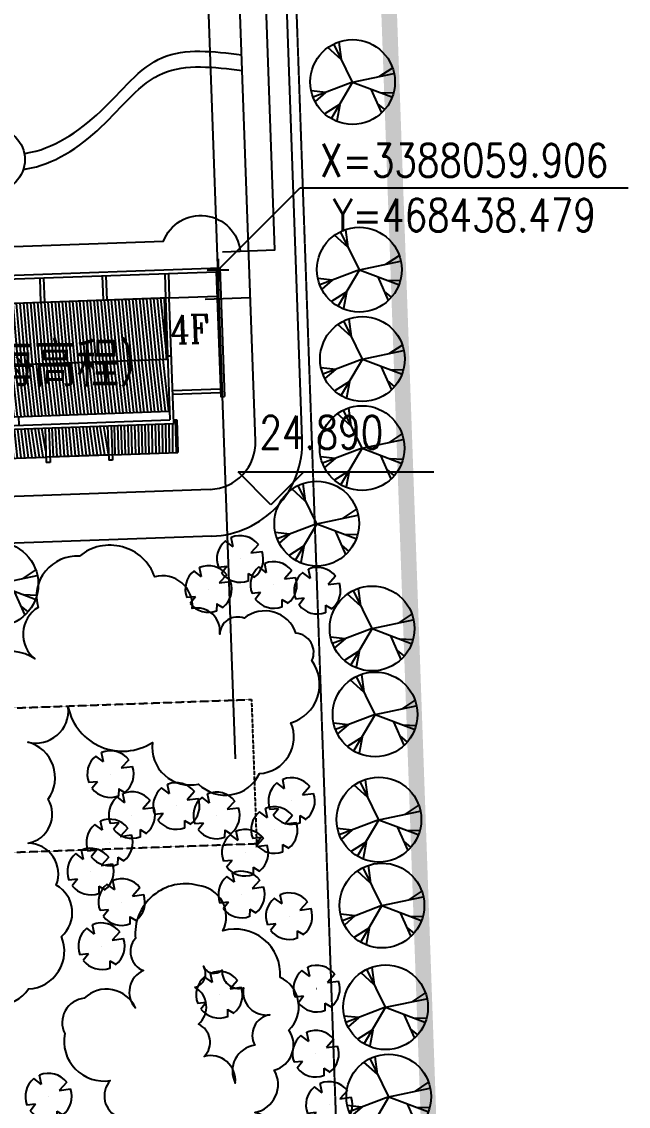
# Model space of a CAD drawing. Header units: millimetres. Extents: x 468001845 to 468595845, y 3387484553 to 3388325553.
# Drawn here: x 468425916 to 468464729, y 3388006421 to 3388075774 of the extents above; entities that cross this region are included whole.
import ezdxf
from ezdxf.enums import TextEntityAlignment as Align

# ---------------------------------------------------------------- set-up
doc = ezdxf.new("R2010")
doc.units = ezdxf.units.MM
for name, pattern in [('10', [1, 0.5, 0.5]), ('ACAD_ISO04W100', [30.5, 24, -3, 0.5, -3]), ('DASH', [0.35, 0.25, -0.1])]:
    doc.linetypes.add(name, pattern=pattern)
for name, color, linetype in [('F-PLANT', 3, 'Continuous'), ('F-T', 3, 'Continuous'), ('F-树13', 114, 'Continuous'), ('N-ROAD', 4, 'Continuous'), ('PUB_DIM', 3, 'Continuous'), ('PUB_TEXT', 7, 'Continuous'), ('TEXT', 7, 'Continuous'), ('WALL', 7, 'Continuous'), ('树', 104, 'Continuous'), ('红线', 1, 'Continuous')]:
    doc.layers.add(name, color=color, linetype=linetype)
doc.styles.add('-黑体', font='', dxfattribs={"width": 0.8})
doc.styles.add('_DIMFONT', font='TXT.shx')
doc.styles.add('DIM_FONT', font='SIMPLEX.shx', dxfattribs={"width": 0.8})
doc.styles.add('HZ1', font='COMPLEX', dxfattribs={"width": 0.7, "bigfont": 'FS64F'})
doc.styles.get('-黑体').set_extended_font_data('SimHei')

# ---------------------------------------------------------------- blocks, each defined once
blk = doc.blocks.new('A$C73886351')
at = {"layer": 'F-树13'}
for p, q in [((3508.178071380476, 7440.787867574487), (2585.424298710772, 8590.757640749682)), ((4508.192488116678, 4510.781754055992), (3052.211090900004, 8793.479612231255)), ((3510.016084869625, 7412.149676494766), (3741.452507695649, 8981.647202081047)), ((2161.102810332086, 6001.207597331144), (1249.344007232809, 7554.922065959312)), ((6945.188213174231, 5646.106265571434), (8296.019491239102, 7028.339811979327)), ((2126.189544490539, 5970.135215208866), (440.729731910862, 6351.420008653309)), ((4508.192488116678, 4510.781754055992), (736.6441554493504, 6917.458182758186)), ((4508.192488116678, 4510.781754055992), (8634.23370909132, 6359.068603120744)), ((6947.031050845864, 5617.392908633687), (8818.06181056879, 5795.064389547799)), ((4508.192488116678, 4510.781754055992), (2779.07553103508, 397.9455606290139)), ((4508.192488116678, 4510.781754055992), (5271.331607415224, 97.19751237658784)), ((3672.149399042013, 2585.709703267552), (1117.518836941221, 1558.086378082167)), ((2089.6913625038, 1937.17598929815), (1470.408875524183, 1235.208316660486)), ((3293.565812395769, 1582.570592257194), (3196.273236651323, 223.202002550941)), ((4986.339743385091, 1662.382042281795), (5852.067561304546, 249.6450113998726))]:
    blk.add_line(p, q, dxfattribs=at)
blk.add_circle((4516.363009608234, 4516.362999008503), 4519.230359219172, dxfattribs=at)
blk = doc.blocks.new('A$C7A7F17D7')
at = {"layer": '树'}
for p, q in [((1064.461977899075, 2275.075304031372), (958.6176670789719, 2872.060528278351)), ((1064.461977899075, 2275.075304031372), (579.6998383104801, 2669.184027671814)), ((2684.034389317036, 2356.799400806427), (2182.173370778561, 1845.556018829346)), ((1482.531437784433, 1479.69945526123), (1482.690974116325, 1479.782811641693)), ((1482.569528102875, 1479.820901870728), (1482.652883768082, 1479.661365032196)), ((2182.173370778561, 1845.556018829346), (2905.45302733779, 1913.526818275452)), ((628.8908385932446, 1018.702308177948), (80.07702097296715, 984.2144150733948)), ((628.8908385932446, 1018.702308177948), (267.8052891492844, 598.5173497200012)), ((1973.848592251539, 534.5792412757874), (1948.418229550123, 42.34585094451904)), ((1969.908418238163, 527.3291530609131), (2362.026458621025, 273.7304320335388))]:
    blk.add_line(p, q, dxfattribs=at)
for start, end in [(36.13004591824089, 110.624761029471), (127.1476123115546, 199.4587282398993), (306.0239023919269, 16.95503475318158), (215.8357190449334, 288.3017409415276)]:
    blk.add_arc((1482.611206114292, 1479.74113368988), 1487.497519003983, start, end, dxfattribs=at)
blk = doc.blocks.new('A$C747330C4')
h = blk.add_hatch()
h.set_pattern_fill('LINE', color=252, scale=1800, angle=90, style=0)
h.set_pattern_definition([(92.04117345145946, (-139543.7572042942, 89288.21204280853), (-224.857235198118, -8.013973986621561), [])])
h.paths.add_polyline_path([(44395.74753403664, 9798.211878299713), (7235.747534036636, 9798.211876869202), (7235.747534036636, 5878.211876869202), (44395.74753391743, 5878.211877822876)])
h.paths.add_polyline_path([(44395.74753403664, 5878.211877822876), (7235.747534036636, 5878.211876869202), (7235.747534036636, 2558.211876869202), (44395.74753403664, 2558.21187877655)])
h.paths.add_polyline_path([(12395.74753391743, 1758.211876869202), (6995.747534036636, 1758.211876869202), (6795.747533917427, 1758.211876869202), (6795.747533917427, -91.78812313079834), (12395.74753403664, -91.78812313079834)])
h.paths.add_polyline_path([(16395.74753391743, 1758.211876869202), (12635.74753391743, 1758.211877346039), (12635.74753403664, -91.78812408447266), (16395.74753403664, -91.78812217712402)])
h.paths.add_polyline_path([(20395.74753403664, 1758.211877346039), (16635.74753403664, 1758.211877346039), (16635.74753403664, -91.78812313079834), (20395.74753403664, -91.78812313079834)])
h.paths.add_polyline_path([(24395.74753403664, 1758.211877346039), (20635.74753403664, 1758.211877346039), (20635.74753391743, -91.78812313079834), (24395.74753391743, -91.78812408447266)])
h.paths.add_polyline_path([(28395.74753391743, 1758.211877346039), (24635.74753391743, 1758.211877346039), (24635.74753391743, -91.78812217712402), (28395.74753403664, -91.78812313079834)])
h.paths.add_polyline_path([(32395.74753403664, 1758.211877346039), (28635.74753391743, 1758.211877346039), (28635.74753403664, -91.78812313079834), (32395.74753403664, -91.78812313079834)])
h.paths.add_polyline_path([(36395.74753391743, 1758.211877346039), (32635.74753403664, 1758.211877346039), (32635.74753391743, -91.78812313079834), (36395.74753391743, -91.78812217712402)])
h.paths.add_polyline_path([(40395.74753403664, 1758.211877822876), (36635.74753403664, 1758.211877822876), (36635.74753403664, -91.78812170028687), (40395.74753391743, -91.78812265396118)])
h.paths.add_polyline_path([(44835.74753403664, 1998.211877346039), (44635.74753403664, 1998.211877822876), (44635.74753403664, 1758.211877346039), (40635.74753391743, 1758.211877822876), (40635.74753391743, -91.78812217712402), (44835.74753391743, -91.78812217712402)])
for p, q in [((3995.747533917427, 5298.211876869202), (3995.747534036636, 12088.2118768692)), ((3995.747534036636, 12088.2118768692), (4235.747534036636, 12088.2118768692)), ((4235.747533917427, 5298.211876392365), (4235.747534036636, 12088.2118768692)), ((4235.747534036636, 11598.2118768692), (5195.747533917427, 11598.21187734604)), ((4235.747533917427, 11358.2118768692), (5195.747534036636, 11358.21187639236)), ((5195.747533917427, 11598.21187734604), (47935.74753391743, 11598.21187829971)), ((5195.747533917427, 11598.21187734604), (5195.747534036636, 5298.211876869202)), ((5435.747533917427, 11358.21187734604), (47695.74753403664, 11358.21187782288)), ((5435.747533917427, 5058.211876869202), (5435.747533917427, 11358.21187734604)), ((6995.747534036636, 11358.2118768692), (6995.747534036636, 1758.211876869202)), ((7235.747534036636, 1998.211876869202), (7235.747533917427, 11358.21187639236)), ((12395.74753391743, 11358.2118768692), (12395.74753391743, 9798.211876869202)), ((12635.74753403664, 11358.2118768692), (12635.74753391743, 9798.211876869202)), ((16395.74753403664, 11358.2118768692), (16395.74753403664, 9798.211876869202)), ((16635.74753391743, 11358.2118768692), (16635.74753403664, 9798.211876869202)), ((20395.74753391743, 11358.2118768692), (20395.74753403664, 9798.211876869202)), ((20635.74753391743, 11358.21187639236), (20635.74753391743, 9798.211876869202)), ((24395.74753403664, 11358.2118768692), (24395.74753391743, 9798.211876869202)), ((24635.74753403664, 11358.2118768692), (24635.74753391743, 9798.211876869202)), ((28395.74753391743, 11358.2118768692), (28395.74753391743, 9798.211876869202)), ((28635.74753403664, 11358.2118768692), (28635.74753403664, 9798.211876392365)), ((32395.74753403664, 11358.21187639236), (32395.74753403664, 9798.211877346039)), ((32635.74753391743, 11358.2118768692), (32635.74753403664, 9798.211876869202)), ((36395.74753391743, 11358.2118768692), (36395.74753403664, 9798.211876869202)), ((36395.74753391743, 11358.21187829971), (36395.74753403664, 9798.211877822876)), ((36635.74753403664, 11358.21187734604), (36635.74753391743, 9798.211876869202)), ((36635.74753403664, 11358.21187829971), (36635.74753403664, 9798.211878299713)), ((40395.74753403664, 11358.2118768692), (40395.74753391743, 9798.211876392365)), ((40395.74753403664, 11358.21187782288), (40395.74753403664, 9798.211877822876)), ((40635.74753391743, 11358.2118768692), (40635.74753391743, 9798.211876869202)), ((40635.74753403664, 11358.21187829971), (40635.74753391743, 9798.211877822876)), ((44395.74753403664, 11358.21187782288), (44395.74753403664, 9798.211878299713)), ((44635.74753391743, 11358.21187829971), (44635.74753403664, 9798.211878299713)), ((47695.74753403664, 11358.21187782288), (47695.74753403664, 3368.211878299713)), ((47935.74753391743, 11598.21187829971), (47935.74753403664, 3368.211878299713)), ((6995.747533917427, 9798.211876392365), (5435.747534036636, 9798.211876869202)), ((44635.74753403664, 9798.211878299713), (6995.747533917427, 9798.211876392365)), ((44395.74753403664, 9798.211878299713), (44395.74753403664, 1998.211877822876)), ((44635.74753403664, 1758.211877822876), (44635.74753403664, 9798.211878299713)), ((44635.74753403664, 9798.211878299713), (47695.74753391743, 9798.211877822876)), ((6995.747533917427, 9558.211876869202), (5435.747534036636, 9558.211877346039)), ((6995.747533917427, 7398.211876869202), (5435.747534036636, 7398.211876869202)), ((6995.747533917427, 7158.211876392365), (5435.747534036636, 7158.211876869202)), ((7235.747534036636, 6078.211876392365), (6995.747533917427, 6078.211876869202)), ((7235.747534036636, 5878.211876869202), (44395.74753391743, 5878.211877822876)), ((44635.74753403664, 6078.211878299713), (44395.74753403664, 6078.211877822876)), ((1895.747534036636, 1758.211876869202), (1895.747534036636, 5298.211876869202)), ((1895.747534036636, 5298.211876869202), (5195.747534036636, 5298.211876869202)), ((2135.747533917427, 1998.211877346039), (2135.747534036636, 5058.211876869202)), ((2135.747534036636, 5058.211876869202), (5435.747533917427, 5058.211876869202)), ((5435.747533917427, 5298.211876869202), (6995.747534036636, 5298.211876869202)), ((47695.74753403664, 3858.211878299713), (44635.74753403664, 3858.211878299713)), ((47695.74753403664, 3618.211877822876), (44635.74753391743, 3618.211878299713)), ((5815.745249152184, 3078.210314750671), (6515.745249032974, 3078.210314750671)), ((5815.745249152184, 3078.210314750671), (5815.745249032974, 2478.210314750671)), ((6515.745249032974, 3078.210314750671), (6515.745249152184, 2478.210314273834)), ((47695.74753403664, 3368.211878299713), (47935.74753403664, 3368.211878299713)), ((5815.745249032974, 2478.210314750671), (6515.745249152184, 2478.210314273834)), ((7235.747533917427, 2558.211876869202), (44395.74753391743, 2558.211878299713)), ((22520.723772645, 1998.211876392365), (22520.723772645, 2558.211876392365)), ((34736.7182507515, 1998.211876869202), (34736.7182507515, 2558.211876869202)), ((1895.747534036636, 1758.211876869202), (6995.747534036636, 1758.211876869202)), ((2135.747533917427, 1998.211877346039), (6995.747533917427, 1998.211876869202)), ((6995.747533917427, 1998.211876869202), (6795.747533917427, 1998.211876869202)), ((6795.747533917427, 1758.211876869202), (6795.747533917427, -91.78812313079834)), ((6995.747534036636, 1758.211876869202), (44635.74753403664, 1758.211877822876)), ((7235.747534036636, 1998.211876869202), (44395.74753403664, 1998.211877822876)), ((12395.74753391743, 1758.211876869202), (12395.74753403664, -441.7881231307983)), ((12635.74753391743, 1758.211876869202), (12635.74753403664, -441.7881231307983)), ((16395.74753391743, 1758.211876869202), (16395.74753403664, -441.7881231307983)), ((16635.74753403664, 1758.211876869202), (16635.74753403664, -441.7881226539612)), ((20395.74753403664, 1758.211876869202), (20395.74753403664, -441.7881231307983)), ((20635.74753403664, 1758.211876869202), (20635.74753391743, -441.7881236076355)), ((24395.74753403664, 1758.211876869202), (24395.74753391743, -441.7881231307983)), ((24635.74753391743, 1758.211876392365), (24635.74753391743, -441.7881231307983)), ((28395.74753391743, 1758.211876869202), (28395.74753403664, -441.7881226539612)), ((28635.74753391743, 1758.211876869202), (28635.74753403664, -441.7881231307983)), ((32395.74753403664, 1758.211876869202), (32395.74753403664, -441.7881236076355)), ((32635.74753403664, 1758.211876869202), (32635.74753391743, -441.7881231307983)), ((36395.74753391743, 1758.211876392365), (36395.74753391743, -441.7881231307983)), ((36395.74753403664, 1758.211877822876), (36395.74753391743, -441.7881217002869)), ((36635.74753403664, 1758.211877346039), (36635.74753391743, -441.7881231307983)), ((36635.74753403664, 1758.211878299713), (36635.74753403664, -441.7881217002869)), ((40395.74753403664, 1758.211876869202), (40395.74753403664, -441.7881231307983)), ((40395.74753403664, 1758.211878299713), (40395.74753391743, -441.788122177124)), ((40635.74753391743, 1758.211877346039), (40635.74753391743, -441.7881231307983)), ((40635.74753391743, 1758.211878299713), (40635.74753391743, -441.7881217002869)), ((44635.74753391743, 1998.211877822876), (44835.74753403664, 1998.211877822876)), ((44835.74753403664, 1998.211877822876), (44835.74753391743, -91.78812217712402)), ((6795.747533917427, -91.78812313079834), (12395.74753391743, -91.78812313079834)), ((12635.74753403664, -91.7881236076355), (16395.74753403664, -91.78812265396118)), ((16635.74753391743, -91.78812313079834), (20395.74753403664, -91.78812313079834)), ((20635.74753391743, -91.78812313079834), (24395.74753391743, -91.7881236076355)), ((24635.74753391743, -91.78812265396118), (28395.74753391743, -91.78812313079834)), ((28635.74753391743, -91.78812313079834), (32395.74753403664, -91.78812313079834)), ((32635.74753403664, -91.78812313079834), (36395.74753403664, -91.78812265396118)), ((40635.74753391743, -91.78812313079834), (36395.74753391743, -91.78812170028687)), ((36635.74753403664, -91.78812217712402), (40395.74753391743, -91.78812170028687)), ((36635.74753391743, -91.78812313079834), (40395.74753391743, -91.78812313079834)), ((40635.74753403664, -91.78812217712402), (44835.74753391743, -91.78812217712402))]:
    blk.add_line(p, q)
for points in [[(12635.74753391743, 11598.21187734604), (12635.74753403664, 13398.21187734604), (6995.747534036636, 13398.21187639236), (6995.747533917427, 11598.21187639236)], [(12395.74753403664, 11598.2118768692), (12395.74753391743, 13158.2118768692), (7235.747533917427, 13158.2118768692), (7235.747534036636, 11598.21187734604)]]:
    blk.add_lwpolyline(points)
blk.add_lwpolyline([(7235.747534036636, 5878.211876869202), (44395.74753391743, 5878.211877822876), (44395.74753403664, 9798.211878299713), (7235.747534036636, 9798.211877346039)], close=True)
blk.add_circle((5575.577040910721, 5467.709582805634), 104.8546414661687)
blk.add_arc((1895.747534036636, 3528.211876869202), 1770, 90, 270)
at = {"layer": 'WALL'}
for p, q in [((12635.74753403664, -441.7881231307983), (12395.74753403664, -441.7881231307983)), ((16635.74753403664, -441.7881226539612), (16395.74753403664, -441.7881231307983)), ((20635.74753391743, -441.7881236076355), (20395.74753403664, -441.7881231307983)), ((24635.74753391743, -441.7881231307983), (24395.74753391743, -441.7881231307983)), ((28635.74753403664, -441.7881231307983), (28395.74753403664, -441.7881226539612)), ((32635.74753391743, -441.7881231307983), (32395.74753403664, -441.7881236076355)), ((36635.74753391743, -441.7881231307983), (36395.74753391743, -441.7881231307983)), ((36635.74753403664, -441.7881217002869), (36395.74753391743, -441.7881217002869)), ((40635.74753391743, -441.7881231307983), (40395.74753403664, -441.7881231307983)), ((40635.74753391743, -441.7881217002869), (40395.74753391743, -441.788122177124))]:
    blk.add_line(p, q, dxfattribs=at)
blk = doc.blocks.new('_DIMZB1')
blk.add_line((0, 0), (3000, 0))
at = {"style": '_DIMFONT', "width": 0.8}
for tag, p in [('X=', (1500, 250)), ('Y=', (1500, -250))]:
    blk.add_attdef(tag, text='', height=300, dxfattribs=at).set_placement(p, align=Align.MIDDLE)

msp = doc.modelspace()

# ---------------------------------------------------------------- linework, layer by layer
msp.add_line((468438363.1817433, 3388059781.358262), (468438594.4812218, 3388060029.754218))
at = {"layer": 'F-PLANT'}
msp.add_lwpolyline([(468436032.9870637, 3388080521.522027), (468402584.2241212, 3388079329.398873), (468402584.2241212, 3388079329.398873), (468402584.2241212, 3388079329.398873), (468403251.699111, 3388060601.289595), (468403251.699111, 3388060601.289595), (468403251.699111, 3388060601.289595), (468434989.2340585, 3388061732.424111, -0.7919076194788952), (468439899.2577934, 3388061106.910783), (468442105.5425183, 3388061185.54338), (468441143.8656385, 3388088168.411603), (468439065.1854198, 3388088094.326866), (468439273.1925672, 3388082258.032406), (468435975.2864509, 3388082140.494121), (468435975.2864509, 3388082140.494121)], format="xyb", close=True, dxfattribs=at)
msp.add_circle((468424120.6164563, 3388066957.592837), 2000, dxfattribs=at)
for points, knots in [([(468426082.1593953, 3388067347.91232), (468426120.4582106, 3388067352.795208), (468427819.4563097, 3388067588.834021), (468431173.7992271, 3388069745.749844), (468434502.4940836, 3388074315.691471), (468438182.3372936, 3388073877.682908), (468439989.7985278, 3388073662.542356)], [24495.6780197016, 24495.6780197016, 24495.6780197016, 24495.6780197016, 24621.98364372578, 30096.44804521948, 35340.56624143552, 40402.85613218584, 40402.85613218584, 40402.85613218584, 40402.85613218584]), ([(468426021.9755976, 3388066337.243406), (468426092.1711041, 3388066344.860515), (468427822.4887537, 3388066568.515523), (468431209.4168893, 3388068746.384354), (468434538.1117458, 3388073316.325981), (468438217.9549558, 3388072878.317418), (468440025.4161901, 3388072663.176866)], [24390.32711827693, 24390.32711827693, 24390.32711827693, 24390.32711827693, 24621.98364372578, 30096.44804521948, 35340.56624143552, 40402.85613218584, 40402.85613218584, 40402.85613218584, 40402.85613218584])]:
    msp.add_open_spline(points, degree=3, knots=knots, dxfattribs=at)
at = {"layer": 'F-T'}
msp.add_lwpolyline([(468422428.4127265, 3388013890.864127, 0.5205670505517462), (468426351.5417675, 3388013924.713676, 0.5205670505517462), (468428459.1071818, 3388017284.982751, 0.5205670505517462), (468428130.3132576, 3388020558.419306, 0.5205670505517462), (468426337.3822418, 3388023249.809776, 0.5205670505517462), (468427616.3778489, 3388026050.686844, 0.5205670505517462), (468426319.1423635, 3388029713.497571, 0.5205670505517462), (468428891.9139237, 3388031924.647199, 0.5205670505517462), (468434275.0997851, 3388029679.132248, 0.5205670505517462), (468437233.2426135, 3388027029.270249, 0.5205670505517462), (468441133.7390434, 3388027698.148856, 0.5205670505517462), (468443139.1493491, 3388030948.80524, 0.5205670505517462), (468444482.5790734, 3388034917.675997, 0.5205670505517462), (468443465.0957881, 3388036682.950107, 0.5205670505517462), (468440143.5893797, 3388037624.298368, 0.5205670505517462), (468438588.6135662, 3388036615.122785, 0.5205670505517462), (468436833.3992768, 3388038248.132105, 0.5205670505517462), (468434427.5292417, 3388040281.84157), (468434427.5292417, 3388040281.84157, 0.5205670505517462), (468429607.9368251, 3388041593.68733, 0.5205670505517462), (468426966.959154, 3388038320.379149, 0.5205670505517462), (468426766.1086312, 3388035028.065919, 0.5205670505517462), (468422267.7616432, 3388033278.152086, 0.5205670505517462)], format="xyb", dxfattribs=at)
for points in [[(468442452.7319419, 3388014667.559035, 0.5205670505517462), (468438794.2822309, 3388017642.882287, 0.5205670505517462), (468437210.7049801, 3388020544.263548, 0.5205670505517462), (468433187.2963568, 3388017147.265723, 0.5205670505517462), (468433704.4843323, 3388015095.224169, 0.5205670505517462), (468433197.3922065, 3388012710.897236, 0.5205670505517462), (468429918.8248961, 3388013333.501004, 0.5205670505517462), (468428667.3239881, 3388011070.534155, 0.5205670505517462), (468431586.6291068, 3388008068.867584, 0.5205670505517462), (468432114.3454624, 3388005721.419228, 0.5205670505517462), (468434996.8012507, 3388003753.676471, 0.5205670505517462), (468435387.2162149, 3388001105.552615, 0.5205670505517462), (468436944.472434, 3387998942.690647, 0.5205670505517462), (468438934.6854038, 3387997091.03913, 0.5205670505517462), (468438559.6348253, 3387995155.088969, 0.5205670505517462), (468440972.280349, 3387993910.057145, 0.5205670505517462), (468442186.9318452, 3387997206.950093, 0.5205670505517462), (468442519.8732491, 3388000324.525344, 0.5205670505517462), (468441823.2703617, 3388003257.51862, 0.5205670505517462), (468440836.2763866, 3388006032.271256, 0.5205670505517462), (468442071.984643, 3388008738.350594, 0.5205670505517462), (468443017.2975467, 3388011286.189137, 0.5205670505517462), (468442452.7319419, 3388014667.559035)], [(468436998.8400294, 3388014029.507759, 0.5205670505517462), (468437542.7814043, 3388015379.913157, 0.5205670505517462), (468438735.9436909, 3388015126.655751, 0.5205670505517462), (468440108.5208894, 3388013992.446625, 0.5205670505517462), (468441797.8143096, 3388012277.963558, 0.5205670505517462), (468440831.4446458, 3388010320.938621, 0.5205670505517462), (468439585.2080092, 3388007910.266087, 0.5205670505517462), (468437600.2549648, 3388009614.214047, 0.5205670505517462), (468437230.8967608, 3388011671.524294, 0.5205670505517462), (468436998.8400294, 3388014029.507759)]]:
    msp.add_lwpolyline(points, format="xyb", close=True, dxfattribs=at)
at = {"layer": 'N-ROAD'}
for p, q in [((468443867.8093979, 3388049080.630516), (468437953.8527642, 3388215015.276436)), ((468439593.4424573, 3388028631.641148), (468432957.0253153, 3388214837.188126)), ((468440869.7129287, 3388048973.777529), (468439165.7639683, 3388096783.422559)), ((468438757.6681333, 3388061066.224213), (468440436.6021561, 3388061126.061884)), ((468437665.2825322, 3388058025.386549), (468440543.4551427, 3388058127.965415)), ((468437978.469446, 3388045868.828074), (468388560.7491891, 3388044107.566867)), ((468438085.3224326, 3388042870.731604), (468385799.5929613, 3388041007.253757))]:
    msp.add_line(p, q, dxfattribs=at)
for radius in [3000, 6000]:
    msp.add_arc((468437871.6164593, 3388048866.924541), radius, 272.0411730561318, 2.041182930001534, dxfattribs=at)
at = {"layer": 'PUB_DIM'}
for p, q in [((468438478.8314826, 3388059905.55624), (468443728.8314826, 3388065155.55624)), ((468438478.8314826, 3388060605.55624), (468438478.8314826, 3388059205.55624)), ((468437778.8314826, 3388059905.55624), (468439178.8314826, 3388059905.55624)), ((468441864.5264292, 3388044890.77557), (468439764.5264292, 3388046990.77557)), ((468439764.5264292, 3388046990.77557), (468443964.5264292, 3388046990.77557)), ((468443964.5264292, 3388046990.77557), (468441864.5264292, 3388044890.77557)), ((468443964.5264292, 3388046990.77557), (468452284.5264292, 3388046990.77557))]:
    msp.add_line(p, q, dxfattribs=at)
at = {"layer": '红线', "linetype": 'ACAD_ISO04W100'}
msp.add_line((468438308.3836009, 3388221941.742844), (468450556.1286663, 3387878110.237474), dxfattribs=at)
at = {"layer": '红线', "linetype": 'ACAD_ISO04W100', "ltscale": 0.3, "const_width": 1000}
msp.add_lwpolyline([(468456538.4060077, 3387876680.108812), (468443874.9999999, 3388232189), (468081435.7709247, 3388216685.612432), (468092838.2142675, 3387896584.300841), (468309460.1018624, 3387889301.225389), (468428615.5709037, 3387825139.68307)], close=True, dxfattribs=at)
at = {"layer": '红线', "linetype": 'DASH'}
msp.add_lwpolyline([(468395590.6093013, 3388030828.150489), (468440617.4543871, 3388032432.919691), (468440946.5705776, 3388023198.530274), (468395919.7254919, 3388021593.761073)], close=True, dxfattribs=at)

# ---------------------------------------------------------------- block references
at = {"rotation": 2.041173451459494}
msp.add_blockref('A$C747330C4', (468391102.2506025, 3388046731.542263), dxfattribs=at)
at = {"layer": 'F-树13', "xscale": 0.6, "yscale": 0.6, "zscale": 0.6, "rotation": 92.04117345431564}
for p in [(468449893.253949, 3388069306.783113), (468450320.8726228, 3388057308.596853), (468450524.5299001, 3388051594.351666), (468450502.4631807, 3388045896.509725), (468447597.6010321, 3388041069.070553), (468427069.8213082, 3388037195.325084), (468451138.696047, 3388034361.989574), (468451334.5203828, 3388028867.522192), (468451574.2442579, 3388022141.315226), (468451770.0685936, 3388016646.847845), (468452001.8629315, 3388010143.128967), (468452205.5202091, 3388004428.88378)]:
    msp.add_blockref('A$C73886351', p, dxfattribs=at)
at = {"layer": 'PUB_DIM'}
ref = msp.add_blockref('_DIMZB1', (468443728.8314826, 3388065155.55624), dxfattribs=dict(at, xscale=-7, yscale=7, zscale=7, rotation=180))
ref.add_attrib('X=', 'Y=468438.479', dxfattribs={"layer": '0', "height": 2100, "style": '_DIMFONT', "width": 0.8}).set_placement((468454228.8314826, 3388063405.55624), align=Align.MIDDLE)
ref.add_attrib('Y=', 'X=3388059.906', dxfattribs={"layer": '0', "height": 2100, "style": '_DIMFONT', "width": 0.8}).set_placement((468454228.8314826, 3388066905.55624), align=Align.MIDDLE)
at = {"layer": '树', "rotation": 2.041173454315652}
for p in [(468438459.1100481, 3388039888.931373), (468436439.2809072, 3388037962.076953), (468440606.8652322, 3388038226.538293), (468443404.5089307, 3388037862.5303), (468430168.1040521, 3388026131.995185), (468434380.9562606, 3388024093.141535), (468441758.2679831, 3388024411.915224), (468431542.3780069, 3388023514.530643), (468436955.0943847, 3388023489.308206), (468440650.0646559, 3388022559.237606), (468430110.5367218, 3388021756.975508), (468438780.3785725, 3388021106.050938), (468428895.7153794, 3388019900.49571), (468438555.4535854, 3388018431.590503), (468430886.8891134, 3388017944.9644), (468441593.7747046, 3388017046.667253), (468429599.6265402, 3388015125.984931), (468443360.0191053, 3388012416.677638), (468437131.8556637, 3388012018.618094), (468443294.8545825, 3388008254.701257), (468426206.0470425, 3388005512.497111), (468444158.8382435, 3388004979.105359)]:
    msp.add_blockref('A$C7A7F17D7', p, dxfattribs=at)

# ---------------------------------------------------------------- texts
at = {"layer": 'PUB_DIM', "style": 'DIM_FONT', "width": 0.8}
msp.add_text('24.890', height=2100, dxfattribs=at).set_placement((468449050.5264292, 3388048460.77557), align=Align.RIGHT)
at = {"layer": 'PUB_TEXT', "style": '-黑体', "width": 0.8}
msp.add_text('%%p0.000=25.200（黄海高程）', height=2500, dxfattribs=at).set_placement((468399470.1932463, 3388052710.090343))
at = {"layer": 'TEXT', "linetype": '10', "style": 'HZ1', "width": 0.8}
msp.add_text('4F', height=1800, rotation=2.041173454313174, dxfattribs=at).set_placement((468435465.3834291, 3388055175.767707))

doc.saveas('drawing.dxf')
